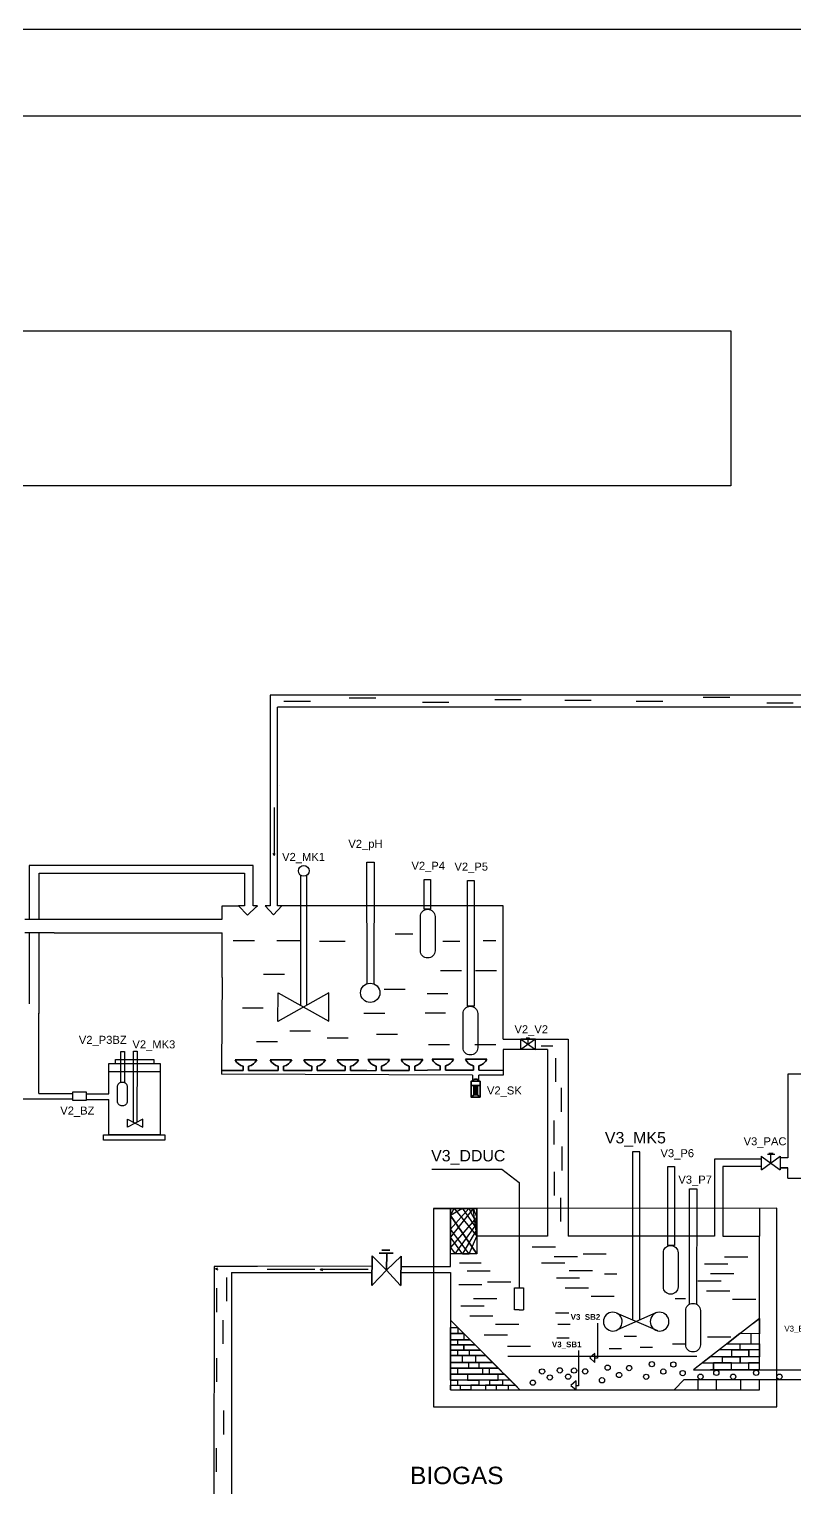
# Model space of a CAD drawing. Header units: millimetres. Extents: x 7014966 to 7187914, y 108642 to 109358.
# Drawn here: x 7015188 to 7015304.6, y 109136.1 to 109358.2 of the extents above; entities that cross this region are included whole.
import ezdxf

# ---------------------------------------------------------------- set-up
doc = ezdxf.new("R2010")
doc.units = ezdxf.units.MM
doc.layers.add('1. Net dam', color=7, linetype='Continuous', lineweight=35)
doc.styles.add('Annotative', font='txt')
doc.styles.get("Standard").update_dxf_attribs({"font": 'arial.ttf'})

msp = doc.modelspace()

# ---------------------------------------------------------------- linework, layer by layer
for p, q in [((7015224.71, 109256.84), (7015224.71, 109224.74)), ((7015340.51, 109256.84), (7015224.71, 109256.84)), ((7015230.82, 109255.88), (7015226.78, 109255.88)), ((7015240.78, 109256.36), (7015236.74, 109256.36)), ((7015251.92, 109255.73), (7015247.88, 109255.73)), ((7015262.94, 109256.11), (7015258.91, 109256.11)), ((7015273.6, 109255.99), (7015269.57, 109255.99)), ((7015284.51, 109255.85), (7015280.47, 109255.85)), ((7015294.69, 109256.47), (7015290.65, 109256.47)), ((7015304.37, 109255.63), (7015300.34, 109255.63)), ((7015225.84, 109224.74), (7015225.84, 109255.02)), ((7015340.49, 109255.02), (7015225.84, 109255.02)), ((7015226.07, 109243), (7015226.07, 109243)), ((7015225.3, 109239.71), (7015225.3, 109232.42)), ((7015221.65, 109230.87), (7015188, 109230.87)), ((7015188, 109230.87), (7015188, 109222.72)), ((7015222.1, 109230.87), (7015221.65, 109230.87)), ((7015222.1, 109224.75), (7015222.1, 109230.87)), ((7015225.3, 109232.42), (7015225.15, 109232.74)), ((7015225.3, 109232.42), (7015225.46, 109232.74)), ((7015239.45, 109212.89), (7015239.4, 109231.41)), ((7015239.4, 109231.41), (7015240.54, 109231.41)), ((7015240.54, 109231.41), (7015240.5, 109212.86)), ((7015189.5, 109222.72), (7015189.5, 109229.73)), ((7015189.5, 109229.73), (7015220.77, 109229.73)), ((7015220.77, 109229.73), (7015220.77, 109224.75)), ((7015229.37, 109209.57), (7015229.37, 109229.35)), ((7015230.27, 109209.63), (7015230.27, 109229.35)), ((7015217.4, 109222.72), (7015217.4, 109224.75)), ((7015217.4, 109224.75), (7015219.89, 109224.75)), ((7015220.77, 109224.75), (7015219.89, 109224.75)), ((7015219.89, 109224.75), (7015221.26, 109223.32)), ((7015221.26, 109223.32), (7015222.59, 109224.59)), ((7015222.76, 109224.75), (7015222.1, 109224.75)), ((7015222.59, 109224.59), (7015222.76, 109224.75)), ((7015223.93, 109224.74), (7015225.23, 109223.39)), ((7015224.71, 109224.74), (7015223.93, 109224.74)), ((7015225.23, 109223.39), (7015226.5, 109224.74)), ((7015226.5, 109224.74), (7015225.84, 109224.74)), ((7015260.17, 109224.75), (7015226.52, 109224.75)), ((7015260.17, 109204.43), (7015260.17, 109224.75)), ((7015187.31, 109222.72), (7015191.82, 109222.72)), ((7015191.82, 109222.72), (7015217.4, 109222.72)), ((7015191.82, 109220.65), (7015187.32, 109220.65)), ((7015188, 109220.65), (7015188, 109209.81)), ((7015189.5, 109208.37), (7015189.5, 109220.65)), ((7015191.82, 109220.65), (7015217.41, 109220.65)), ((7015217.38, 109213.84), (7015217.41, 109220.65)), ((7015243.76, 109220.51), (7015246.43, 109220.51)), ((7015219.09, 109219.49), (7015222.29, 109219.49)), ((7015225.72, 109219.49), (7015229.37, 109219.49)), ((7015232.24, 109219.37), (7015236.12, 109219.37)), ((7015250.98, 109219.37), (7015253.61, 109219.37)), ((7015257.15, 109219.49), (7015259.09, 109219.49)), ((7015217.38, 109213.84), (7015217.31, 109200.33)), ((7015223.67, 109214.35), (7015226.87, 109214.35)), ((7015250.64, 109214.92), (7015253.84, 109214.92)), ((7015255.98, 109214.92), (7015259.18, 109214.92)), ((7015233.62, 109211.53), (7015225.88, 109207.14)), ((7015225.88, 109207.14), (7015225.9, 109211.53)), ((7015225.9, 109211.53), (7015233.62, 109207.18)), ((7015233.62, 109207.18), (7015233.62, 109211.53)), ((7015242.06, 109212.07), (7015245.26, 109212.07)), ((7015248.61, 109211.4), (7015251.75, 109211.4)), ((7015220.48, 109209.24), (7015223.61, 109209.24)), ((7015189.49, 109205.21), (7015189.49, 109208.43)), ((7015238.98, 109208.42), (7015242.18, 109208.42)), ((7015248.29, 109208.46), (7015251.42, 109208.46)), ((7015189.49, 109196.19), (7015189.49, 109205.21)), ((7015227.71, 109205.7), (7015230.84, 109205.7)), ((7015233.38, 109204.65), (7015236.58, 109204.65)), ((7015240.92, 109205.22), (7015244.12, 109205.22)), ((7015260.17, 109204.43), (7015268.47, 109204.43)), ((7015262.87, 109204.43), (7015265.1, 109202.88)), ((7015265.1, 109204.43), (7015262.87, 109204.43)), ((7015262.87, 109204.43), (7015265.1, 109204.43)), ((7015265.1, 109204.43), (7015262.87, 109202.88)), ((7015262.87, 109202.88), (7015262.87, 109204.43)), ((7015263.99, 109204.58), (7015263.7, 109204.58)), ((7015263.7, 109204.58), (7015264.26, 109204.58)), ((7015263.8, 109204.68), (7015264.17, 109204.68)), ((7015263.99, 109203.66), (7015263.99, 109204.58)), ((7015265.1, 109202.88), (7015265.1, 109204.43)), ((7015268.47, 109204.43), (7015270.08, 109204.43)), ((7015270.08, 109204.43), (7015270.08, 109174.45)), ((7015201.96, 109197.9), (7015201.96, 109202.57)), ((7015201.96, 109202.57), (7015202.52, 109202.57)), ((7015202.52, 109202.57), (7015202.52, 109197.85)), ((7015203.87, 109191.81), (7015203.87, 109202.6)), ((7015203.87, 109202.6), (7015204.42, 109202.6)), ((7015204.42, 109202.6), (7015204.41, 109191.81)), ((7015222.64, 109204.08), (7015225.84, 109204.08)), ((7015248.81, 109203.62), (7015252.01, 109203.62)), ((7015255.89, 109203.62), (7015259.09, 109203.62)), ((7015266.92, 109202.88), (7015260.17, 109202.88)), ((7015260.17, 109202.88), (7015260.17, 109198.97)), ((7015266, 109203.43), (7015267.73, 109203.43)), ((7015266.92, 109202.88), (7015266.92, 109174.45)), ((7015200.15, 109196.11), (7015200.15, 109200.07)), ((7015201.12, 109200.75), (7015201.12, 109201.38)), ((7015201.12, 109201.38), (7015206.97, 109201.38)), ((7015206.97, 109201.38), (7015206.97, 109200.75)), ((7015217.31, 109200.33), (7015217.31, 109199.1)), ((7015256.48, 109199.74), (7015257.95, 109199.74)), ((7015257.95, 109199.74), (7015260.17, 109199.74)), ((7015268.16, 109201.56), (7015268.16, 109197.94)), ((7015200.15, 109199.51), (7015207.95, 109199.51)), ((7015239.43, 109199.7), (7015240.83, 109199.7)), ((7015255.53, 109198.98), (7015255.53, 109198.05)), ((7015256.47, 109198.04), (7015256.48, 109198.97)), ((7015260.17, 109198.97), (7015256.48, 109198.97)), ((7015270.08, 109198.65), (7015270.08, 109195.02)), ((7015316.57, 109199.12), (7015303.57, 109199.12)), ((7015303.57, 109199.12), (7015303.57, 109186.36)), ((7015196.69, 109196.11), (7015200.15, 109196.11)), ((7015269.01, 109197.02), (7015269.01, 109193.4)), ((7015196.69, 109195.25), (7015200.15, 109195.25)), ((7015202.99, 109192.27), (7015205.3, 109191.07)), ((7015205.3, 109192.27), (7015202.99, 109191.07)), ((7015202.99, 109191.07), (7015202.99, 109192.27)), ((7015205.3, 109191.07), (7015205.3, 109192.27)), ((7015267.9, 109192.05), (7015267.9, 109188.43)), ((7015269.1, 109188.11), (7015269.1, 109184.48)), ((7015279.91, 109187.31), (7015279.91, 109161.71)), ((7015281.02, 109187.31), (7015279.91, 109187.31)), ((7015281.02, 109161.71), (7015281.02, 109187.31)), ((7015299.5, 109186.62), (7015302.4, 109184.54)), ((7015299.5, 109186.62), (7015299.5, 109184.54)), ((7015299.51, 109184.54), (7015302.4, 109186.62)), ((7015301.54, 109186.91), (7015300.46, 109186.91)), ((7015301.33, 109187.07), (7015300.67, 109187.07)), ((7015300.96, 109185.58), (7015300.96, 109186.91)), ((7015302.4, 109186.62), (7015302.4, 109184.54)), ((7015249.34, 109184.68), (7015259.98, 109184.68)), ((7015259.98, 109184.68), (7015262.6, 109182.65)), ((7015267.98, 109184.25), (7015267.98, 109180.63)), ((7015293.95, 109186.16), (7015292.39, 109186.16)), ((7015292.39, 109186.16), (7015292.39, 109174.45)), ((7015299.5, 109185.08), (7015293.65, 109185.08)), ((7015293.65, 109185.08), (7015293.65, 109174.45)), ((7015299.5, 109186.16), (7015293.95, 109186.16)), ((7015303.57, 109186.36), (7015302.4, 109186.36)), ((7015303.57, 109184.86), (7015302.4, 109184.86)), ((7015302.4, 109184.86), (7015303.57, 109184.86)), ((7015303.57, 109183.3), (7015303.57, 109184.86)), ((7015262.6, 109182.65), (7015262.6, 109166.58)), ((7015303.57, 109183.3), (7015316.57, 109183.3)), ((7015268.93, 109180.31), (7015268.93, 109176.69)), ((7015288.59, 109164.11), (7015288.56, 109181.67)), ((7015288.56, 109181.67), (7015289.67, 109181.67)), ((7015289.67, 109181.67), (7015289.65, 109164.11)), ((7015301.86, 109178.72), (7015249.58, 109178.67)), ((7015249.58, 109178.67), (7015249.58, 109148.49)), ((7015249.58, 109178.67), (7015252.17, 109178.67)), ((7015252.17, 109169.82), (7015252.17, 109178.67)), ((7015252.17, 109178.67), (7015256.18, 109178.67)), ((7015252.17, 109178.67), (7015252.74, 109178.67)), ((7015252.17, 109178.67), (7015253.99, 109178.67)), ((7015252.17, 109178.67), (7015252.17, 109177.62)), ((7015255.64, 109178.67), (7015252.17, 109174.31)), ((7015252.17, 109175.55), (7015254.98, 109178.67)), ((7015253.99, 109178.67), (7015252.17, 109177.62)), ((7015252.17, 109177.62), (7015252.74, 109178.67)), ((7015252.17, 109177.62), (7015256.18, 109171.76)), ((7015256.18, 109171.76), (7015252.17, 109177.62)), ((7015252.17, 109177.62), (7015252.17, 109175.55)), ((7015252.74, 109178.67), (7015256.18, 109174.45)), ((7015253.99, 109178.67), (7015253.99, 109178.67)), ((7015253.99, 109178.67), (7015256.18, 109175.55)), ((7015253.99, 109178.67), (7015254.98, 109178.67)), ((7015254.98, 109178.67), (7015253.99, 109178.67)), ((7015254.98, 109178.67), (7015256.18, 109176.33)), ((7015256.18, 109178.67), (7015255.64, 109178.67)), ((7015255.64, 109178.67), (7015256.18, 109177.37)), ((7015256.18, 109174.45), (7015255.64, 109178.67)), ((7015256.18, 109178.67), (7015256.18, 109174.45)), ((7015256.18, 109177.37), (7015256.18, 109178.67)), ((7015299.22, 109178.72), (7015299.22, 109174.45)), ((7015301.86, 109148.49), (7015301.86, 109178.72)), ((7015256.18, 109177.37), (7015252.17, 109172.71)), ((7015255.02, 109171.76), (7015252.17, 109175.55)), ((7015252.17, 109175.55), (7015252.17, 109174.31)), ((7015252.17, 109174.31), (7015252.17, 109175.55)), ((7015252.87, 109171.76), (7015256.18, 109176.33)), ((7015256.18, 109175.55), (7015253.99, 109171.76)), ((7015256.18, 109176.33), (7015256.18, 109177.37)), ((7015256.18, 109175.55), (7015256.18, 109176.33)), ((7015256.18, 109176.33), (7015256.18, 109175.55)), ((7015256.18, 109174.45), (7015256.18, 109175.55)), ((7015253.99, 109171.76), (7015252.17, 109174.31)), ((7015252.17, 109174.31), (7015252.17, 109172.71)), ((7015255.02, 109171.76), (7015256.18, 109174.45)), ((7015256.18, 109174.45), (7015256.18, 109171.76)), ((7015256.18, 109174.45), (7015256.18, 109171.76)), ((7015266.92, 109174.45), (7015256.18, 109174.45)), ((7015292.39, 109174.45), (7015270.08, 109174.45)), ((7015293.65, 109174.45), (7015299.22, 109174.45)), ((7015299.22, 109159.57), (7015299.22, 109174.45)), ((7015252.17, 109172.71), (7015252.17, 109172.71)), ((7015252.17, 109172.71), (7015252.87, 109171.76)), ((7015252.17, 109172.71), (7015252.87, 109171.76)), ((7015256.18, 109171.76), (7015252.17, 109171.76)), ((7015256.18, 109171.76), (7015252.17, 109171.76)), ((7015255.02, 109171.76), (7015253.99, 109171.76)), ((7015255.02, 109171.76), (7015253.99, 109171.76)), ((7015253.99, 109171.76), (7015255.02, 109171.76)), ((7015256.18, 109171.76), (7015255.02, 109171.76)), ((7015264.63, 109172.85), (7015268.16, 109172.85)), ((7015267.96, 109171.38), (7015271.5, 109171.38)), ((7015272.37, 109171.78), (7015275.9, 109171.78)), ((7015293.92, 109171.32), (7015297.46, 109171.32)), ((7015216.15, 109169.82), (7015216.14, 109064.73)), ((7015222.77, 109169.82), (7015216.16, 109169.82)), ((7015216.4, 109169.48), (7015216.72, 109169.64)), ((7015216.4, 109169.48), (7015216.72, 109169.32)), ((7015218.82, 109168.91), (7015218.82, 109068.68)), ((7015240.22, 109168.89), (7015218.82, 109168.89)), ((7015240.23, 109169.87), (7015222.77, 109169.82)), ((7015231.52, 109169.39), (7015224.22, 109169.39)), ((7015232.33, 109169.38), (7015232.65, 109169.54)), ((7015239.62, 109169.38), (7015232.33, 109169.38)), ((7015232.33, 109169.38), (7015232.65, 109169.22)), ((7015252.17, 109168.87), (7015244.61, 109168.87)), ((7015244.61, 109168.87), (7015244.61, 109168.87)), ((7015244.62, 109169.82), (7015252.17, 109169.82)), ((7015252.17, 109168.91), (7015252.17, 109151.07)), ((7015252.17, 109168.91), (7015252.17, 109161.68)), ((7015253.55, 109170.38), (7015256.82, 109170.38)), ((7015254.69, 109169.18), (7015258.22, 109169.18)), ((7015266.03, 109170.38), (7015269.57, 109170.38)), ((7015270.23, 109169.25), (7015273.77, 109169.25)), ((7015275.64, 109168.72), (7015277.51, 109168.72)), ((7015290.86, 109170.25), (7015294.39, 109170.25)), ((7015291.78, 109168.78), (7015295.32, 109168.78)), ((7015216.54, 109166.54), (7015216.54, 109162.91)), ((7015218.05, 109168.19), (7015218.05, 109164.57)), ((7015253.42, 109167.12), (7015256.96, 109167.12)), ((7015257.82, 109167.52), (7015261.36, 109167.52)), ((7015261.91, 109163.25), (7015261.91, 109166.58)), ((7015261.91, 109166.58), (7015263.27, 109166.58)), ((7015263.27, 109166.58), (7015263.27, 109163.25)), ((7015268.3, 109168.12), (7015271.83, 109168.12)), ((7015269.63, 109166.58), (7015273.17, 109166.58)), ((7015289.85, 109167.65), (7015293.39, 109167.65)), ((7015255.69, 109164.98), (7015259.22, 109164.98)), ((7015273.57, 109165.32), (7015277.11, 109165.32)), ((7015287.95, 109164.91), (7015286.36, 109164.91)), ((7015291.18, 109166.12), (7015294.72, 109166.12)), ((7015295.12, 109164.85), (7015298.66, 109164.85)), ((7015253.75, 109163.85), (7015257.29, 109163.85)), ((7015255.09, 109162.32), (7015258.62, 109162.32)), ((7015262.6, 109163.25), (7015261.91, 109163.25)), ((7015262.6, 109163.25), (7015263.27, 109163.25)), ((7015268.16, 109162.78), (7015270.17, 109162.78)), ((7015277.41, 109162.78), (7015283.68, 109160.09)), ((7015283.54, 109162.82), (7015277.48, 109160.16)), ((7015217.5, 109161.68), (7015217.5, 109158.05)), ((7015252.17, 109161.68), (7015252.17, 109151.07)), ((7015262.73, 109151.07), (7015252.17, 109161.68)), ((7015252.17, 109161.68), (7015262.73, 109151.07)), ((7015252.17, 109159.66), (7015252.17, 109160.55)), ((7015252.17, 109160.55), (7015253.29, 109160.55)), ((7015253.29, 109160.55), (7015253.29, 109159.66)), ((7015259.02, 109161.05), (7015262.56, 109161.05)), ((7015268.5, 109161.05), (7015270.37, 109161.05)), ((7015274.54, 109161.22), (7015274.54, 109155.87)), ((7015299.22, 109161.94), (7015289.19, 109154.13)), ((7015298.2, 109161.15), (7015299.22, 109161.94)), ((7015299.22, 109161.94), (7015299.22, 109159.57)), ((7015252.17, 109158.69), (7015252.17, 109159.66)), ((7015252.17, 109159.66), (7015254.19, 109159.66)), ((7015254.19, 109159.66), (7015252.17, 109159.66)), ((7015253.29, 109159.66), (7015252.17, 109159.66)), ((7015252.17, 109159.66), (7015252.17, 109158.69)), ((7015252.17, 109157.9), (7015252.17, 109158.69)), ((7015252.17, 109158.69), (7015255.14, 109158.69)), ((7015255.14, 109158.69), (7015252.17, 109158.69)), ((7015252.17, 109158.69), (7015253.25, 109158.69)), ((7015252.17, 109158.69), (7015252.17, 109157.9)), ((7015252.17, 109157.1), (7015252.17, 109157.9)), ((7015252.17, 109157.9), (7015255.94, 109157.9)), ((7015255.94, 109157.9), (7015252.17, 109157.9)), ((7015253.25, 109157.9), (7015252.17, 109157.9)), ((7015252.17, 109157.9), (7015252.17, 109157.1)), ((7015252.17, 109157.9), (7015252.17, 109157.1)), ((7015253.25, 109158.69), (7015253.25, 109157.9)), ((7015253.25, 109158.69), (7015253.25, 109157.9)), ((7015254.19, 109159.66), (7015254.19, 109158.69)), ((7015254.22, 109157.1), (7015254.22, 109157.9)), ((7015254.22, 109157.9), (7015254.22, 109157.1)), ((7015255.94, 109157.9), (7015255.94, 109157.9)), ((7015255.94, 109157.9), (7015256.73, 109157.1)), ((7015257.29, 109159.45), (7015260.83, 109159.45)), ((7015260.83, 109157.72), (7015264.36, 109157.72)), ((7015268.36, 109158.98), (7015270.23, 109158.98)), ((7015278.64, 109159.25), (7015280.51, 109159.25)), ((7015281.04, 109157.58), (7015282.91, 109157.58)), ((7015285.98, 109158.05), (7015287.85, 109158.05)), ((7015291.32, 109159.12), (7015294.85, 109159.12)), ((7015294.24, 109158.06), (7015296.25, 109159.63)), ((7015296.25, 109159.63), (7015294.24, 109158.06)), ((7015294.24, 109158.06), (7015299.22, 109158.06)), ((7015299.22, 109159.57), (7015296.25, 109159.63)), ((7015296.3, 109157.17), (7015296.3, 109158.06)), ((7015296.3, 109158.06), (7015297.94, 109158.06)), ((7015297.94, 109158.06), (7015297.94, 109159.59)), ((7015299.22, 109154.13), (7015299.22, 109159.57)), ((7015299.22, 109158.06), (7015299.22, 109156.1)), ((7015216.55, 109155.88), (7015216.55, 109152.26)), ((7015252.17, 109156.27), (7015252.17, 109157.1)), ((7015252.17, 109157.1), (7015256.73, 109157.1)), ((7015256.73, 109157.1), (7015252.17, 109157.1)), ((7015252.17, 109157.1), (7015253.25, 109157.1)), ((7015252.17, 109155.21), (7015252.17, 109156.27)), ((7015252.17, 109156.27), (7015257.56, 109156.27)), ((7015257.56, 109156.27), (7015252.17, 109156.27)), ((7015253.25, 109156.27), (7015252.17, 109156.27)), ((7015252.17, 109156.27), (7015252.17, 109155.21)), ((7015253.25, 109157.1), (7015253.25, 109156.27)), ((7015254.01, 109155.21), (7015254.01, 109156.27)), ((7015254.01, 109156.27), (7015255.95, 109156.27)), ((7015256.73, 109157.1), (7015254.22, 109157.1)), ((7015254.22, 109157.1), (7015256.73, 109157.1)), ((7015255.05, 109156.27), (7015255.05, 109157.1)), ((7015255.05, 109157.1), (7015256.73, 109157.1)), ((7015257.56, 109156.27), (7015255.05, 109156.27)), ((7015255.95, 109156.27), (7015255.95, 109155.21)), ((7015256.73, 109157.1), (7015257.56, 109156.27)), ((7015256.73, 109157.1), (7015257.56, 109156.27)), ((7015257.56, 109156.27), (7015258.62, 109155.21)), ((7015260.88, 109156.19), (7015289.71, 109156.19)), ((7015260.88, 109156.19), (7015262.75, 109156.19)), ((7015271.68, 109157.05), (7015271.68, 109151.69)), ((7015274.15, 109156.62), (7015273.37, 109155.92)), ((7015273.37, 109155.92), (7015274.15, 109155.25)), ((7015274.54, 109155.87), (7015274.14, 109155.87)), ((7015274.15, 109155.95), (7015274.15, 109156.62)), ((7015274.15, 109155.25), (7015274.15, 109155.95)), ((7015276.32, 109157.36), (7015278.19, 109157.36)), ((7015291.77, 109156.14), (7015289.19, 109154.13)), ((7015291.77, 109156.1), (7015290.53, 109155.18)), ((7015299.22, 109156.1), (7015291.77, 109156.1)), ((7015299.22, 109157.17), (7015293.09, 109157.17)), ((7015293.57, 109155.18), (7015293.57, 109156.1)), ((7015293.57, 109156.1), (7015296.3, 109156.1)), ((7015295, 109156.1), (7015295, 109157.17)), ((7015295, 109157.17), (7015297.6, 109157.17)), ((7015296.3, 109156.1), (7015295, 109156.1)), ((7015297.6, 109157.17), (7015296.3, 109157.17)), ((7015296.3, 109156.1), (7015296.3, 109155.18)), ((7015296.3, 109155.18), (7015296.3, 109156.1)), ((7015297.6, 109157.17), (7015297.6, 109156.1)), ((7015297.6, 109156.1), (7015297.6, 109157.17)), ((7015299.22, 109155.18), (7015299.22, 109157.17)), ((7015252.17, 109154.38), (7015252.17, 109155.21)), ((7015252.17, 109155.21), (7015258.62, 109155.21)), ((7015258.62, 109155.21), (7015252.17, 109155.21)), ((7015252.17, 109155.21), (7015253.25, 109155.21)), ((7015253.25, 109155.21), (7015252.17, 109155.21)), ((7015252.17, 109155.21), (7015252.17, 109154.38)), ((7015252.17, 109153.45), (7015252.17, 109154.38)), ((7015252.17, 109154.38), (7015259.44, 109154.38)), ((7015259.44, 109154.38), (7015252.17, 109154.38)), ((7015252.17, 109154.38), (7015253.22, 109154.38)), ((7015252.17, 109152.55), (7015252.17, 109153.45)), ((7015252.17, 109153.45), (7015260.37, 109153.45)), ((7015260.37, 109153.45), (7015252.17, 109153.45)), ((7015253.22, 109153.45), (7015252.17, 109153.45)), ((7015252.17, 109153.45), (7015252.17, 109152.55)), ((7015253.22, 109154.38), (7015253.22, 109153.45)), ((7015258.62, 109155.21), (7015254.01, 109155.21)), ((7015257.02, 109153.45), (7015254.78, 109153.45)), ((7015254.78, 109153.45), (7015254.78, 109152.55)), ((7015255.95, 109155.21), (7015254.89, 109155.21)), ((7015254.89, 109155.21), (7015254.89, 109154.38)), ((7015254.89, 109154.38), (7015257.02, 109154.38)), ((7015256.52, 109154.38), (7015256.52, 109155.21)), ((7015256.52, 109155.21), (7015258.62, 109155.21)), ((7015258.13, 109154.38), (7015256.52, 109154.38)), ((7015257.02, 109154.38), (7015257.02, 109153.45)), ((7015258.13, 109153.45), (7015258.13, 109154.38)), ((7015259.45, 109153.45), (7015258.13, 109153.45)), ((7015258.62, 109155.21), (7015261.26, 109152.55)), ((7015259.45, 109152.55), (7015259.45, 109153.45)), ((7015260.37, 109153.45), (7015262.73, 109151.07)), ((7015262.73, 109151.07), (7015260.37, 109153.45)), ((7015289.19, 109154.13), (7015299.22, 109154.13)), ((7015289.19, 109154.13), (7015294.24, 109154.13)), ((7015290.53, 109155.18), (7015299.22, 109155.18)), ((7015299.22, 109154.13), (7015291.77, 109154.13)), ((7015294.97, 109155.18), (7015292.2, 109155.18)), ((7015292.2, 109155.18), (7015292.2, 109154.13)), ((7015292.2, 109154.13), (7015292.2, 109155.18)), ((7015292.2, 109155.18), (7015293.57, 109155.18)), ((7015294.97, 109154.13), (7015294.97, 109155.18)), ((7015297.57, 109154.13), (7015294.97, 109154.13)), ((7015296.25, 109154.13), (7015298.2, 109154.13)), ((7015299.22, 109155.18), (7015297.57, 109155.18)), ((7015297.57, 109155.18), (7015297.57, 109154.13)), ((7015299.22, 109154.13), (7015308.73, 109154.13)), ((7015261.26, 109152.55), (7015252.17, 109152.55)), ((7015252.17, 109152.55), (7015253.22, 109152.55)), ((7015252.17, 109151.07), (7015252.17, 109151.75)), ((7015252.17, 109151.75), (7015262.06, 109151.75)), ((7015252.17, 109151.07), (7015299.22, 109151.07)), ((7015252.17, 109151.07), (7015262.73, 109151.07)), ((7015253.22, 109152.55), (7015253.22, 109151.75)), ((7015253.71, 109151.07), (7015253.71, 109151.75)), ((7015253.71, 109151.75), (7015258.15, 109151.75)), ((7015255.28, 109151.07), (7015253.71, 109151.07)), ((7015254.78, 109152.55), (7015256.46, 109152.55)), ((7015256.46, 109151.75), (7015255.28, 109151.75)), ((7015255.28, 109151.75), (7015255.28, 109151.07)), ((7015256.46, 109152.55), (7015256.46, 109151.75)), ((7015260.08, 109151.75), (7015257.48, 109151.75)), ((7015257.48, 109151.75), (7015257.48, 109151.07)), ((7015257.48, 109151.07), (7015259.16, 109151.07)), ((7015258.15, 109151.75), (7015258.15, 109152.55)), ((7015258.15, 109152.55), (7015259.45, 109152.55)), ((7015259.16, 109151.07), (7015259.16, 109151.75)), ((7015259.16, 109151.75), (7015260.94, 109151.75)), ((7015261.26, 109152.55), (7015260.08, 109152.55)), ((7015260.08, 109152.55), (7015260.08, 109151.75)), ((7015260.94, 109151.75), (7015260.94, 109151.07)), ((7015262.06, 109151.75), (7015261.26, 109152.55)), ((7015262.06, 109151.75), (7015262.73, 109151.07)), ((7015262.73, 109151.07), (7015262.06, 109151.75)), ((7015262.73, 109151.07), (7015286.23, 109151.07)), ((7015262.73, 109151.07), (7015262.73, 109151.07)), ((7015271.29, 109152.44), (7015270.51, 109151.74)), ((7015270.51, 109151.74), (7015271.29, 109151.07)), ((7015271.68, 109151.69), (7015271.28, 109151.69)), ((7015271.29, 109151.78), (7015271.29, 109152.44)), ((7015271.29, 109151.07), (7015271.29, 109151.78)), ((7015286.23, 109151.07), (7015287.76, 109152.66)), ((7015287.76, 109152.66), (7015299.22, 109152.66)), ((7015287.76, 109152.66), (7015289.84, 109152.66)), ((7015289.84, 109152.66), (7015289.84, 109151.07)), ((7015289.84, 109151.07), (7015292.7, 109151.07)), ((7015292.7, 109151.07), (7015292.7, 109152.66)), ((7015292.7, 109152.66), (7015296.34, 109152.66)), ((7015296.34, 109152.66), (7015296.34, 109151.07)), ((7015296.34, 109151.07), (7015299.22, 109151.07)), ((7015299.22, 109151.07), (7015299.22, 109152.66)), ((7015299.22, 109152.66), (7015308.91, 109152.66)), ((7015217.59, 109147.9), (7015217.59, 109144.27)), ((7015249.58, 109148.49), (7015301.86, 109148.49)), ((7015216.46, 109142.19), (7015216.46, 109138.57))]:
    msp.add_line(p, q)
for points in [[(7014965.6, 109358.22), (7016035.89, 109358.22), (7016035.89, 108641.85), (7014965.6, 108641.85)], [(7014978.39, 109345.02), (7016022.96, 109345.02), (7016022.96, 108653.49), (7014978.39, 108653.49)], [(7015166.23, 109312.31), (7015294.86, 109312.31), (7015294.86, 109288.7), (7015166.23, 109288.7)], [(7015248.17, 109228.78), (7015249.13, 109228.78), (7015249.13, 109224.24), (7015248.17, 109224.22)], [(7015248.17, 109228.78), (7015249.13, 109228.78), (7015249.13, 109224.24), (7015248.17, 109224.22)], [(7015254.78, 109228.62), (7015255.75, 109228.62), (7015255.75, 109209.46), (7015254.78, 109209.46)], [(7015196.69, 109195.11), (7015194.65, 109195.11), (7015194.65, 109196.42), (7015196.69, 109196.42)], [(7015199.3, 109189.87), (7015208.65, 109189.87), (7015208.65, 109189.07), (7015199.3, 109189.07)], [(7015285.29, 109185.09), (7015286.26, 109185.09), (7015286.26, 109173.04), (7015285.29, 109173.04)]]:
    msp.add_lwpolyline(points, close=True)
for points in [[(7015248.67, 109224.23), (7015248.72, 109224.23, -0.414214), (7015249.81, 109223.13), (7015249.81, 109217.92, -0.414214), (7015248.72, 109216.82), (7015248.67, 109216.82, -0.414214), (7015247.58, 109217.92), (7015247.58, 109223.13, -0.414214)], [(7015255.18, 109209.46), (7015255.22, 109209.46, -0.414214), (7015256.32, 109208.36), (7015256.32, 109203.15, -0.414214), (7015255.22, 109202.05), (7015255.18, 109202.05, -0.414214), (7015254.08, 109203.15), (7015254.08, 109208.36, -0.414214)], [(7015202.16, 109197.93), (7015202.2, 109197.93, -0.414214), (7015202.93, 109197.19), (7015202.93, 109195.01, -0.414214), (7015202.2, 109194.28), (7015202.16, 109194.28, -0.414214), (7015201.43, 109195.01), (7015201.43, 109197.19, -0.414214)], [(7015285.69, 109173.04), (7015285.73, 109173.04, -0.414214), (7015286.83, 109171.94), (7015286.83, 109166.73, -0.414214), (7015285.73, 109165.63), (7015285.69, 109165.63, -0.414214), (7015284.59, 109166.73), (7015284.59, 109171.94, -0.414214)], [(7015289.09, 109164.23), (7015289.14, 109164.23, -0.414214), (7015290.23, 109163.14), (7015290.23, 109157.92, -0.414214), (7015289.14, 109156.83), (7015289.09, 109156.83, -0.414214), (7015288, 109157.92), (7015288, 109163.14, -0.414214)]]:
    msp.add_lwpolyline(points, format="xyb", close=True)
for points in [[(7015200.15, 109200.07), (7015200.15, 109200.75), (7015207.95, 109200.75), (7015207.95, 109189.87), (7015200.15, 109189.87), (7015200.15, 109190.63)], [(7015255.53, 109198.98), (7015255.53, 109198.98), (7015255.53, 109198.98), (7015217.31, 109199.1), (7015217.31, 109199.1), (7015217.31, 109199.1)], [(7015194.65, 109195.33), (7015183.74, 109195.33)], [(7015189.49, 109196.19), (7015194.65, 109196.19)], [(7015200.15, 109190.63), (7015200.15, 109195.25)]]:
    msp.add_lwpolyline(points)
for centre, radius in [((7015229.82, 109230.07), 0.821), ((7015239.94, 109211.51), 1.47), ((7015282.84, 109154.97), 0.4), ((7015286.11, 109154.92), 0.4), ((7015266.11, 109153.86), 0.4), ((7015267.3, 109152.95), 0.4), ((7015268.83, 109154.02), 0.4), ((7015270.08, 109153.07), 0.4), ((7015270.99, 109154), 0.4), ((7015272.68, 109153.87), 0.4), ((7015276.1, 109154.44), 0.4), ((7015277.84, 109153.32), 0.4), ((7015279.37, 109154.38), 0.4), ((7015281.98, 109153.05), 0.4), ((7015284.58, 109153.85), 0.4), ((7015287.53, 109153.61), 0.4), ((7015290.24, 109153.06), 0.4), ((7015292.66, 109153.65), 0.4), ((7015295.23, 109153.06), 0.4), ((7015298.72, 109153.65), 0.4), ((7015302.26, 109153.06), 0.4), ((7015264.7, 109152.15), 0.4), ((7015275.24, 109152.52), 0.4)]:
    msp.add_circle(centre, radius)
for centre in [(7015276.88, 109161.45), (7015284.01, 109161.45)]:
    msp.add_arc(centre, 1.43, 68.2137, 65.2737)
at = {"layer": '1. Net dam'}
for p, q in [((7015219.37, 109201.31), (7015222.65, 109201.31)), ((7015220.6, 109200.32), (7015220.6, 109199.66)), ((7015221.42, 109200.32), (7015221.42, 109199.66)), ((7015224.7, 109201.31), (7015227.97, 109201.31)), ((7015225.93, 109200.32), (7015225.93, 109199.66)), ((7015226.75, 109200.32), (7015226.75, 109199.66)), ((7015229.83, 109201.31), (7015233.1, 109201.31)), ((7015231.06, 109200.32), (7015231.06, 109199.66)), ((7015231.88, 109200.32), (7015231.88, 109199.66)), ((7015234.9, 109201.31), (7015238.17, 109201.31)), ((7015236.12, 109200.32), (7015236.12, 109199.66)), ((7015236.94, 109200.32), (7015236.94, 109199.66)), ((7015239.6, 109201.35), (7015242.87, 109201.35)), ((7015240.83, 109200.36), (7015240.83, 109199.7)), ((7015241.65, 109200.36), (7015241.65, 109199.7)), ((7015244.67, 109201.35), (7015247.94, 109201.35)), ((7015245.89, 109200.36), (7015245.89, 109199.7)), ((7015246.71, 109200.36), (7015246.71, 109199.7)), ((7015246.71, 109199.7), (7015250.59, 109199.76)), ((7015249.37, 109201.39), (7015252.64, 109201.39)), ((7015250.59, 109200.4), (7015250.59, 109199.74)), ((7015251.42, 109200.4), (7015251.42, 109199.74)), ((7015251.42, 109199.74), (7015255.66, 109199.74)), ((7015254.44, 109201.39), (7015257.71, 109201.39)), ((7015255.66, 109200.4), (7015255.66, 109199.74)), ((7015256.48, 109200.4), (7015256.48, 109199.74)), ((7015217.31, 109199.66), (7015220.6, 109199.66)), ((7015221.42, 109199.66), (7015225.93, 109199.66)), ((7015226.75, 109199.66), (7015231.06, 109199.66)), ((7015231.88, 109199.66), (7015236.12, 109199.66)), ((7015236.94, 109199.66), (7015239.43, 109199.7)), ((7015241.65, 109199.7), (7015245.89, 109199.7)), ((7015255.31, 109195.64), (7015255.71, 109195.99)), ((7015255.71, 109195.99), (7015255.71, 109197.41)), ((7015256.28, 109195.99), (7015255.71, 109195.99)), ((7015255.83, 109195.99), (7015255.84, 109197.41)), ((7015255.99, 109195.99), (7015256, 109197.41)), ((7015256.12, 109195.99), (7015256.12, 109197.41)), ((7015256.28, 109195.99), (7015256.28, 109197.41)), ((7015256.68, 109195.63), (7015256.28, 109195.99)), ((7015240.25, 109171.46), (7015240.21, 109167.26)), ((7015242.42, 109169.26), (7015240.25, 109171.46)), ((7015243.42, 109171.86), (7015241.31, 109171.86)), ((7015242.92, 109172.32), (7015241.7, 109172.32)), ((7015242.42, 109169.26), (7015242.45, 109171.85)), ((7015242.42, 109169.26), (7015244.63, 109171.42)), ((7015244.63, 109171.42), (7015244.59, 109167.22)), ((7015242.42, 109169.26), (7015240.27, 109167.04)), ((7015242.42, 109169.26), (7015244.52, 109167)), ((7015244.61, 109168.74), (7015244.61, 109168.74)), ((7015244.62, 109170.02), (7015244.62, 109170.02)), ((7015240.21, 109167.26), (7015240.2, 109166.97)), ((7015240.27, 109167.04), (7015240.21, 109166.98)), ((7015244.52, 109167), (7015244.58, 109166.94)), ((7015244.59, 109167.22), (7015244.59, 109166.93))]:
    msp.add_line(p, q, dxfattribs=at)
for points in [[(7015256.69, 109198.04), (7015256.69, 109197.41), (7015255.31, 109197.41), (7015255.31, 109198.05)], [(7015255.31, 109197.41), (7015255.31, 109195.64), (7015256.68, 109195.63), (7015256.68, 109197.41)]]:
    msp.add_lwpolyline(points, close=True, dxfattribs=at)
for centre, radius, start, end in [((7015221.01, 109202.08), 1.81, 205.2929, 256.8812), ((7015221.01, 109202.08), 1.81, 283.1188, 334.7071), ((7015226.34, 109202.08), 1.81, 205.2929, 256.8812), ((7015226.34, 109202.08), 1.81, 283.1188, 334.7071), ((7015231.47, 109202.08), 1.81, 205.2929, 256.8812), ((7015231.47, 109202.08), 1.81, 283.1188, 334.7071), ((7015236.53, 109202.08), 1.81, 205.2929, 256.8812), ((7015236.53, 109202.08), 1.81, 283.1188, 334.7071), ((7015241.24, 109202.12), 1.81, 205.2929, 256.8812), ((7015241.24, 109202.12), 1.81, 283.1188, 334.7071), ((7015246.3, 109202.12), 1.81, 205.2929, 256.8812), ((7015246.3, 109202.12), 1.81, 283.1188, 334.7071), ((7015251, 109202.16), 1.81, 205.2929, 256.8812), ((7015251, 109202.16), 1.81, 283.1188, 334.7071), ((7015256.07, 109202.16), 1.81, 205.2929, 256.8812), ((7015256.07, 109202.16), 1.81, 283.1188, 334.7071), ((7015256.01, 109197.89), 0.491, 17.6965, 161.9959)]:
    msp.add_arc(centre, radius, start, end, dxfattribs=at)

# ---------------------------------------------------------------- texts
at = {"char_height": 1.219, "attachment_point": 1}
for s, width, insert in [('V2_pH', 7933.4748, (7015236.61, 109234.8)), ('V2_MK1', 0.9255, (7015226.52, 109232.81)), ('V2_P4', 0.635, (7015246.22, 109231.46)), ('V2_P5', 0.5381, (7015252.77, 109231.33)), ('V2_V2', 0.1878, (7015261.91, 109206.57)), ('V2_P3BZ', 0.4668, (7015195.56, 109204.96)), ('V2_MK3', 0.2197, (7015203.72, 109204.27)), ('V2_SK', 0.4668, (7015257.72, 109197.25)), ('V2_BZ', 7933.4748, (7015192.73, 109194.19)), ('V3_PAC', 0.4751, (7015296.81, 109189.51)), ('V3_P6', 0.5381, (7015284.15, 109187.7)), ('V3_P7', 0.5381, (7015286.87, 109183.68))]:
    msp.add_mtext_dynamic_manual_height_columns(s, width=width, gutter_width=1, heights=[0], dxfattribs=dict(at, insert=insert))
at = {"attachment_point": 1, "style": 'Annotative'}
for s, insert, char_height, width in [('{\\fArial|b0|i0|c0|p34;V3_MK5}', (7015275.68, 109190.32), 1.7346, 1120.8887), ('{\\fArial|b0|i0|c0|p34;V3_DDUC}', (7015249.22, 109187.58), 1.7346, 900.9161), ('{\\fArial|b1|i0|c0|p34;V3_SB2}', (7015270.47, 109162.59), 0.8673, 294.6571), ('{\\fArial|b0|i0|c0|p34;V3_BB}', (7015303.01, 109160.81), 0.8673, 605.3718), ('{\\fArial|b1|i0|c0|p34;V3_SB1}', (7015267.61, 109158.41), 0.8673, 294.6571)]:
    msp.add_mtext(s, dxfattribs=dict(at, insert=insert, char_height=char_height, width=width))
at = {"lineweight": 120, "ltscale": 5.506639, "insert": (7015246.02, 109139.36), "char_height": 2.654, "attachment_point": 1}
msp.add_mtext_dynamic_manual_height_columns('BIOGAS', width=2902.6058, gutter_width=1, heights=[0], dxfattribs=at)

doc.saveas('drawing.dxf')
